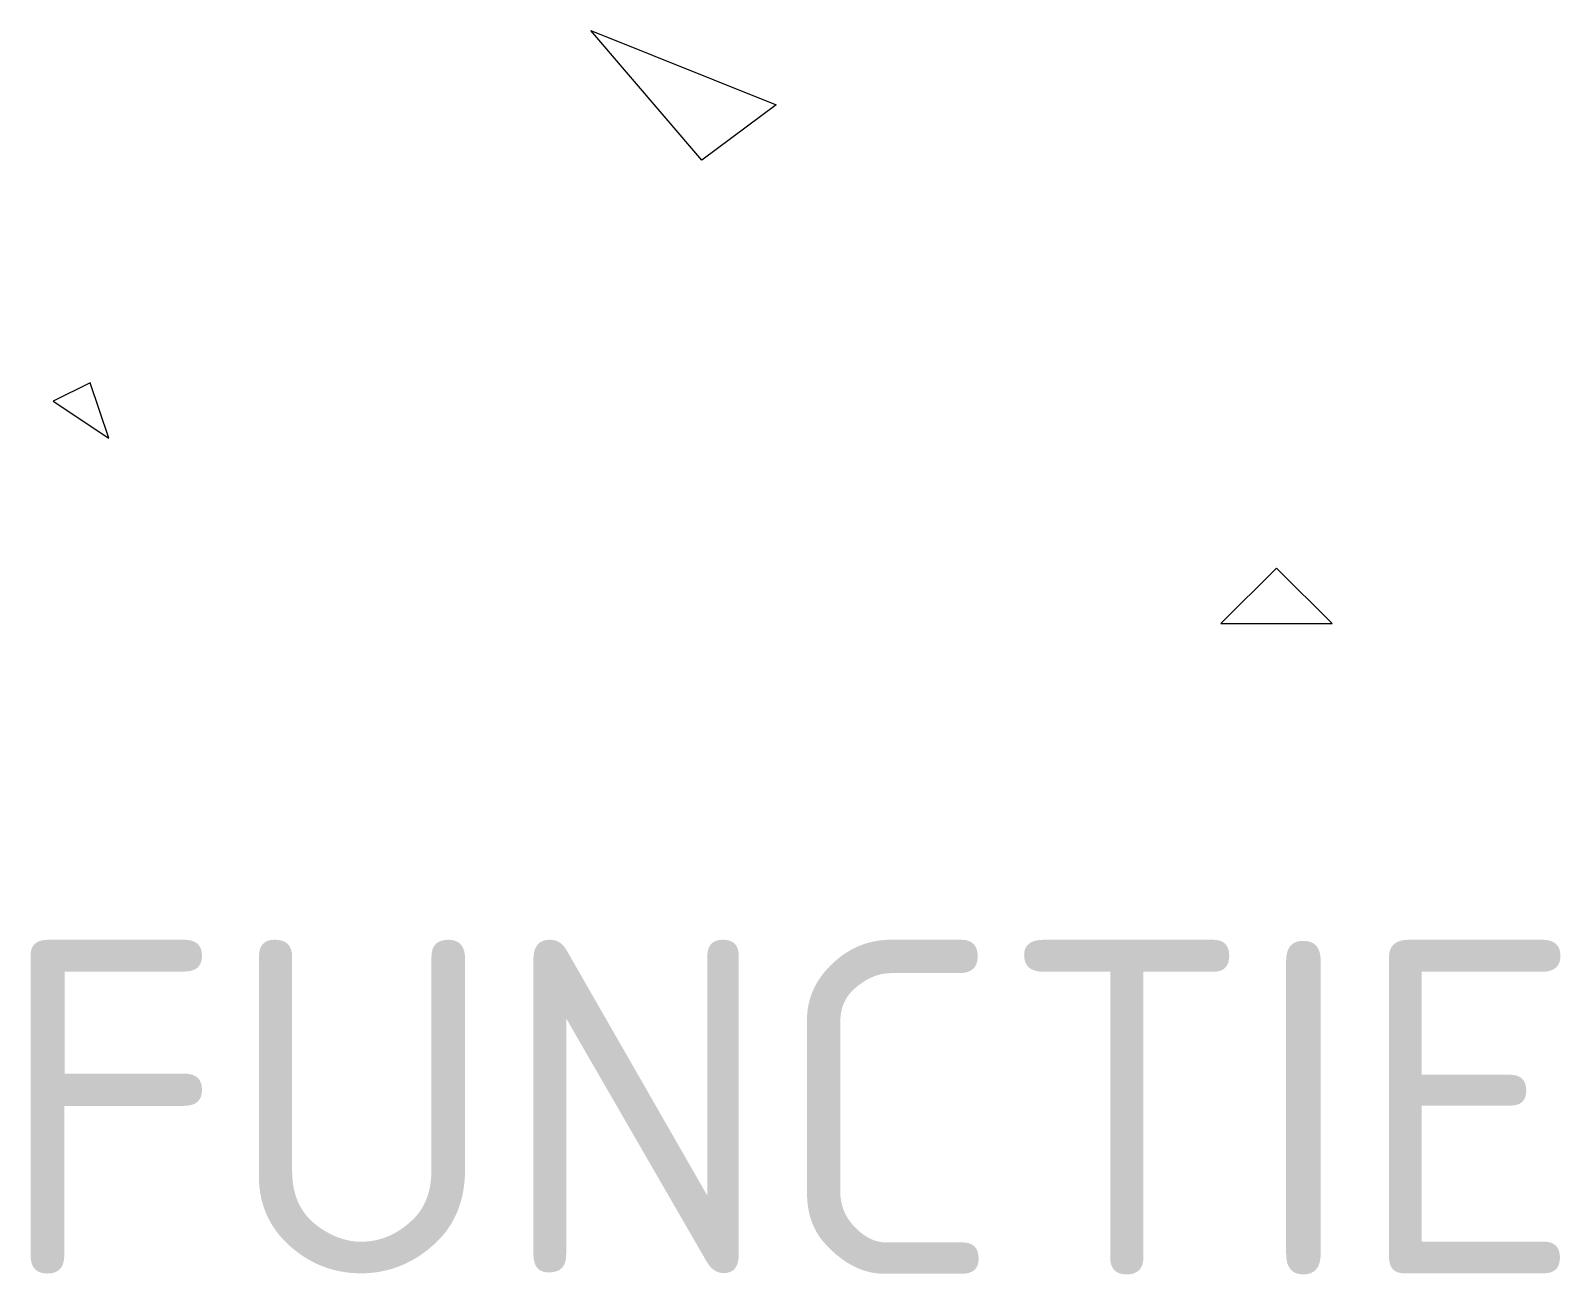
# Model space of a CAD drawing. Extents: x -3.98 to 4.27, y -4.48 to 2.23.
import ezdxf
from ezdxf.enums import TextEntityAlignment as Align

# ---------------------------------------------------------------- set-up
doc = ezdxf.new("R2010")
doc.units = 0
doc.styles.add('NLCS-ISO', font='NLCS-ISO.ttf')

msp = doc.modelspace()

# ---------------------------------------------------------------- linework, layer by layer
for p, q in [((-0.9582, 2.2271), (0.0418, 1.8271)), ((-0.3582, 1.5271), (-0.9582, 2.2271)), ((0.0418, 1.8271), (-0.3582, 1.5271)), ((-3.6582, 0.3271), (-3.8582, 0.2271)), ((-3.5582, 0.0271), (-3.6582, 0.3271)), ((-3.8582, 0.2271), (-3.5582, 0.0271)), ((2.7418, -0.6729), (2.4418, -0.9729)), ((3.0418, -0.9729), (2.7418, -0.6729)), ((2.4418, -0.9729), (3.0418, -0.9729))]:
    msp.add_line(p, q)

# ---------------------------------------------------------------- texts
at = {"style": 'NLCS-ISO', "flags": 1}
msp.add_attdef('FUNCTIE', text='', height=1.8, dxfattribs=at).set_placement((0.116, -3.5848), align=Align.MIDDLE_CENTER)

doc.saveas('drawing.dxf')
